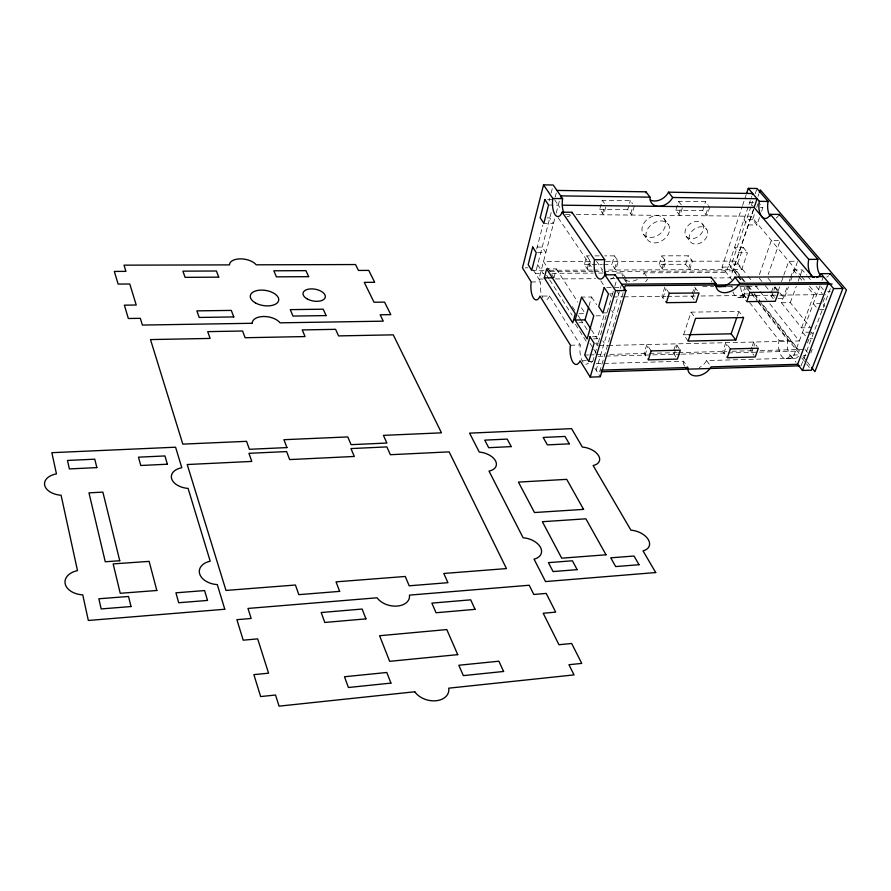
<?xml version="1.0" encoding="UTF-8"?>
<svg xmlns="http://www.w3.org/2000/svg" width="891" height="891" viewBox="0 0 891 891"><rect width="100%" height="100%" fill="white"/><g stroke="black" fill="none" stroke-linecap="round" stroke-linejoin="round"><path stroke-width="0.67" stroke-dasharray="4.46 3.34" d="M536.694 249.101L542.886 225.067M549.079 201.032L549.769 198.359M551.15 193.024L552.52 187.678M551.184 212.604L535.391 273.392L543.644 273.359M555.227 197.011L556.251 193.057M554.681 218.896L538.932 279.05L543.076 279.017M556.218 213.016L560.361 197.201M553.935 277.792L556.318 268.882L546.651 268.915M586.79 255.873L590.544 261.419L588.105 270.118L584.373 264.549L586.79 255.873L589.541 255.873M605.791 207.013L603.619 214.787L599.732 209.352L602.249 200.297L630.338 200.675L632.588 203.694M587.169 268.714L589.597 260.027M602.639 213.428L604.454 206.946M589.029 305.891L591.557 296.993L581.556 297.104M614.378 255.862L618.231 261.364L615.714 269.995L611.883 264.471L614.378 255.862L604.722 255.862M634.336 206.055L631.719 215.065L627.732 209.663L629.224 204.529M629.592 203.248L630.338 200.675M614.757 268.614L617.263 259.983M630.717 213.717L632.955 205.988M593.417 338.825L597.182 338.747L603.909 315.715L593.785 315.871M595.11 353.471L597.003 347M598.05 343.425L597.393 345.697L595.89 343.358M598.384 342.278L610.959 299.343M612.006 295.79L613.398 291.034M614.79 286.278L617.24 277.892M621.573 284.184L596.168 370.244L600.334 370.121M599.688 371.803L623.277 292.371M659.128 264.337L661.746 255.828L688.309 255.817L692.407 261.219L689.69 269.695L685.625 264.271L659.128 264.337L663.116 269.806L665.755 261.275L661.746 255.828M682.306 207.915L679.933 215.544L675.79 210.198L678.53 201.321L705.538 201.689L707.933 204.652M662.113 268.436L664.753 259.905M678.897 214.196L680.869 207.848M645.095 355.097L647.902 346.131M663.004 297.973L665.945 288.584M685.625 264.271L688.309 255.817M709.804 206.968L706.964 215.8L702.732 210.499L705.538 201.689M688.676 268.325L691.383 259.86M705.906 214.475L708.735 205.643M692.173 293.763L694.445 286.779L698.355 292.036M674.108 354.34L675.768 349.25M676.18 347.98L677.004 345.441M692.563 297.639L694.078 292.983M694.457 291.814L695.593 288.316M688.097 341.086L683.631 334.804L691.037 312.151L738.906 311.427L743.606 317.575M732.48 280.531L722.044 267.122L742.158 206.734M742.593 205.42L746.101 194.917M748.15 207.002L726.198 272.446L644.07 272.858A12.663 9.389 -35.5 0 1 641.687 276.199M748.997 204.462L750.278 200.642M751.38 197.356L751.748 196.254M737.102 275.43L730.553 267.088L750.823 206.835M751.269 205.531L753.029 200.286M755.234 193.748L756.994 188.502M753.396 209.697L730.375 277.825L713.903 277.936M753.63 209.463L733.716 268.403L740.555 277.101M758.052 196.376L758.943 193.748M741.769 269.472L737.536 264.126L743.205 247.397L734.607 247.375L738.862 252.699L747.493 252.71L741.769 269.472L607.428 270.04M759.488 217.538L756.949 224.977L752.572 219.732L755.089 212.303M756.771 207.347L758.029 203.638M761.605 211.334L762.874 207.614L759.332 203.449M723.871 353.048L726.911 344.26M743.217 297.059L746.391 287.86M737.236 316.238L738.906 311.427M759.388 274.673L771.35 240.403L780.193 240.436L768.165 274.551M751.904 347.045L750.578 350.776L754.053 355.409M752.349 345.797L753.686 342.055L757.183 346.677M751.737 352.324L753.508 347.334M753.953 346.087L754.844 343.592M771.573 296.736L773.433 291.513M773.9 290.21L774.825 287.604M778.233 290.666L779.625 286.779M781.485 281.612L783.334 276.433M783.802 275.141L788.769 261.286L797.723 261.275M781.429 302.751L790.317 302.639L810.587 327.688L801.566 327.866L781.429 302.751L787.366 286.334M789.192 281.278L790.105 278.749M790.562 277.491L793.313 269.906L802.29 269.873L806.611 275.029M777.977 298.396L784.303 298.318L788.468 286.813M790.785 280.431L797.256 262.544M790.317 302.639L796.309 286.256M798.147 281.211L799.984 276.177M800.452 274.918L802.29 269.873M801.566 327.866L813.951 294.721L807.068 286.445M820.032 285.699L792.879 358.171L706.63 360.577A13.543 9.467 -34.7 0 1 699.257 367.627M821.981 280.509L823.44 276.622M807.491 342.935L808.861 339.326M810.654 334.582L811.59 332.12L814.029 335.15M822.883 302.261L825.79 294.576M801.087 365.778L831.593 285.343M810.821 353.003L812.236 349.294M596.257 363.651L683.497 361.223L687.897 367.538M786.107 358.605L795.006 358.36M582.614 360.744L586.345 360.643M749.643 302.595L779.068 340.418A13.031 7.05 89.1 0 0 781.652 356.244A13.031 7.05 89.1 0 0 790.506 355.13L799.45 354.885M588.784 361.501L592.548 361.401M803.459 355.654L806.021 355.587M584.73 355.019L588.483 354.93M589.731 354.896L594.731 354.763L592.103 363.762L590.755 361.623M596.101 354.729L604.321 354.518M609.8 354.384L648.169 353.393M649.55 353.359L677.16 352.658M678.541 352.624L726.711 351.388M732.012 351.254L754.71 350.675M760.223 350.531L803.771 349.417M598.251 356.311L680.145 354.184M681.537 354.15L799.528 351.076L761.994 303.374M570.452 345.229L580.319 344.995A13.721 5.936 88.7 0 0 581.823 360.142A13.721 5.936 88.7 0 0 588.428 363.094M779.068 340.418L787.934 340.217A12.997 7.095 89.1 0 0 790.05 355.331A12.997 7.095 89.1 0 0 798.525 356.244M598.763 345.663L607.005 345.474M608.375 345.441L799.316 340.986L767.663 301.058M595.366 343.191L597.894 343.135M810.019 338.324L812.603 338.268M592.515 336.72L600.066 336.564M683.631 334.804L688.799 334.704M810.298 332.143L802.568 332.31L806.622 337.366M578.95 322.754L582.658 322.687M602.929 312.919L606.76 312.852M819.575 309.656L824.788 309.578M579.027 313.721L585.242 313.632M821.101 303.553L813.305 303.664L816.613 307.673M738.917 297.538L746.302 297.46M609.756 293.874L612.317 293.852M827.694 291.647L830.312 291.613M542.73 296.079L549.58 296.012L580.319 344.995M733.026 291.936A12.463 6.415 -89.7 0 0 742.927 293.952L750.333 293.874M613.008 296.959L622.519 296.848M623.878 296.837L665.922 296.369M667.259 296.358L695.526 296.046M700.994 295.99L778.534 295.133M779.892 295.121L823.061 294.62M606.76 287.537L611.883 287.492M614.434 287.47L621.25 287.414M702.676 286.713L713.646 286.612M727.368 286.501L734.229 286.434M739.719 286.39L757.383 286.234M555.505 278.939L595.556 278.683M610.747 278.582L614.89 278.56M531.214 281.957L540.714 281.89A13.098 5.379 89.7 0 0 542.819 297.616M550.048 271.688L593.161 271.499M594.553 271.488L602.895 271.454M604.287 271.443L736.4 270.842L741.512 277.346M551.908 273.314L593.194 273.103M598.696 273.08L602.828 273.058M616.583 272.991L622.096 272.969L625.939 278.493M584.373 264.549L602.26 264.504M603.63 264.493L611.883 264.471M737.536 264.126L728.983 264.148L737.436 274.918M525.144 267.812L527.84 267.812M722.044 267.122L730.553 267.088M531.704 270.352L543.978 270.296M549.491 270.274L592.248 270.096M593.629 270.096L601.915 270.062M590.544 261.419L543.521 261.52L553.99 277.892M605.769 261.397L736.022 261.13L747.137 275.163M537.641 252.665L545.838 252.665L542.229 247.074L534.054 247.052M595.065 255.873L599.197 255.873M547.052 217.894L549.792 217.927L553.489 223.452L543.833 223.374M752.572 219.732L743.907 219.654L748.251 224.911L756.949 224.977M565.417 214.419L570.875 214.475M576.332 214.519L751.18 216.235L800.731 275.62M548.566 205.019L558.278 205.13M760.379 207.581L762.874 207.614M599.732 209.352L627.732 209.663M675.79 210.198L702.732 210.499M547.631 199.562L551.774 199.617M753.463 202.335L749.732 202.279L753.251 206.467M820.867 286.69L823.384 289.675M807.48 276.054L810.944 280.186M816.134 286.367L822.193 293.585M801.61 276.689L805.152 280.921M809.574 286.223L816.657 294.709M823.228 304.533L824.899 306.537M793.313 269.906L799.327 277.146M800.196 278.181L801.911 280.253M743.205 247.397L747.493 252.71M768.098 278.237L770.659 281.411M774.925 286.69L784.303 298.318M777.264 290.633L773.611 286.1L770.359 295.222L773.989 299.766M759.344 278.293L761.883 281.467M765.28 285.71L771.216 293.128M772.063 294.186L774.602 297.36M747.995 276.243L752.271 281.634M755.691 285.955L759.11 290.266M759.967 291.346L766.806 299.977M805.052 349.383L807.469 352.435M702.498 224.02A10.224 7.529 -38.2 0 1 693.866 238.465A10.224 7.529 -38.2 0 1 686.426 227.751A10.224 7.529 -38.2 0 1 702.498 224.02L706.697 229.343A10.269 7.529 -38.1 0 1 698.009 243.833A10.269 7.529 -38.1 0 1 690.57 233.108A10.269 7.529 -38.1 0 1 706.697 229.343M742.37 278.438L744.932 281.69M748.34 286.022L753.463 292.526M754.309 293.618L761.137 302.283M741.412 278.192L743.974 281.445M747.393 285.799L750.812 290.143M754.232 294.498L760.212 302.105M761.07 303.196L799.539 352.112M802.958 356.467L806.377 360.81M807.224 361.902L810.643 366.246M738.283 275.998L742.537 281.411M745.934 285.744L750.189 291.157M751.035 292.237L756.982 299.822M757.84 300.902L800.886 355.721M737.893 276.444L741.056 280.476A12.441 6.46 -89.7 0 0 740.878 281.433M751.558 293.863L757.484 301.403M758.33 302.483L787.934 340.217M801.833 357.937L805.82 363.016M806.622 364.04L809.841 368.15M678.53 201.321L681.648 205.309M749.988 292.437L745.199 286.345L742.036 295.534L746.781 301.648M742.927 293.952L746.29 298.273M790.506 355.13L796.053 362.258M686.059 236.182L690.191 241.561M664.151 218.863A12.908 9.656 -37.4 0 1 653.448 237.151A12.908 9.656 -37.4 0 1 643.692 223.552A12.908 9.656 -37.4 0 1 664.151 218.863L668.239 224.231A12.964 9.667 -37.3 0 1 657.458 242.564A12.964 9.667 -37.3 0 1 647.701 228.965A12.964 9.667 -37.3 0 1 668.239 224.231M691.416 296.09L694.846 300.735M730.353 348.927L725.764 342.701L722.735 351.488L727.29 357.725M643.436 234.266L647.423 239.69M691.037 312.151L694.813 317.341M602.249 200.297L604.443 203.337M669.319 293.262L664.831 287.036L661.89 296.413L666.357 302.673M644.07 272.858L646.42 276.154M706.63 360.577L710.361 365.811M679.209 348.593L675.913 343.87L673.017 352.758L676.302 357.503M623.232 277.825L627.064 283.349M554.547 199.651L559.838 207.425M596.502 261.163L602.739 270.318M617.307 291.68L618.744 293.785M651.143 350.909L646.833 344.55L644.026 353.504L648.303 359.886M558.2 217.772L592.292 268.28M600.812 280.899L604.677 286.646M610.101 294.676L611.66 296.97M611.727 310.647L613.142 312.763M591.557 296.993L596.647 304.7M556.318 268.882L577.825 302.149M581.533 307.885L584.496 312.485M602.828 340.852L604.209 342.99M591.468 329.859L597.182 338.747M572.345 306.571L575.296 311.182M577.936 315.303L580.186 318.811M580.453 319.234L587.659 330.505M546.729 275.241L548.967 278.772M549.714 279.941L572.111 315.191M590.042 343.391L593.027 348.091M593.774 349.261L597.505 355.141M537.652 264.683L543.454 273.827M575.408 324.268L586.556 341.866M533.275 270.029L540.714 281.89M594.809 368.083L600.278 376.793M637.265 279.574A12.663 9.389 -35.5 0 1 624.936 279.651M622.497 276.31A12.663 9.389 -35.5 0 1 622.096 272.969M647.512 279.206A12.719 9.4 -35.5 0 1 645.585 281.712M626.663 282.625A12.719 9.4 -35.5 0 1 625.905 279.351M684.544 366.168A13.543 9.467 -34.7 0 1 683.497 361.223M711.798 281.868A14.089 10.068 -37.5 0 1 711.486 281.01M746.391 297.427A12.441 6.46 -89.7 0 1 740.633 286.768M732.168 287.927A12.463 6.415 -89.7 0 1 732.023 285.744M778.355 215.878A12.897 6.838 -87.8 0 1 776.172 217.972M828.541 275.731A13.465 7.551 -88.8 0 1 826.681 277.134M549.58 296.012A13.098 5.379 89.7 0 1 544.835 299.599M570.418 215.099A13.599 5.714 -89 0 1 566.954 216.535M613.81 277.012A14.245 6.337 -89.8 0 1 610.591 279.028"/><path stroke-width="1.34" d="M543.543 184.849L522.46 267.823L531.214 281.957A13.131 5.324 89.6 0 0 533.319 297.75A13.131 5.324 89.6 0 0 539.991 296.113L570.452 345.229A13.755 5.881 88.7 0 0 572.746 361.935A13.755 5.881 88.7 0 0 580.119 360.822L590.221 377.105L600.278 376.793L625.961 290.544L615.091 274.773L604.844 274.829A14.278 6.282 -89.8 0 1 596.97 276.823A14.278 6.282 -89.8 0 1 594.542 259.715L562.154 212.169A13.632 5.658 -89 0 1 555.048 214.642A13.632 5.658 -89 0 1 552.832 198.493L543.543 184.849L553.211 185.016L562.6 198.626A13.599 5.714 -89 0 0 563.769 212.726M544.301 277.847L546.651 268.915L575.308 313.777L572.757 322.865L544.301 277.847L552.554 277.803M575.118 320.036L581.556 297.104L593.785 315.871L587.136 338.959L575.118 320.036L585.042 319.869L590.755 328.757M585.042 319.869L588.661 307.161M590.221 377.105L615.614 290.633L604.844 274.829M624.056 289.72L625.237 285.744L832.083 284.051M746.535 193.603L748.284 188.357L756.994 188.502L768.109 201.455A12.897 6.838 -87.8 0 0 770.18 216.157M752.305 194.617L752.672 193.514L668.506 192.178A13.142 9.957 -38.7 0 1 650.296 200.018M812.904 277.246L754.131 207.503L757.105 198.715L672.66 197.49A13.198 9.957 -38.6 0 1 658.638 206.344A13.198 9.957 -38.6 0 1 650.04 197.167L645.964 191.821L556.942 190.418M759.388 192.445L760.268 189.828L846.45 289.976L814.92 371.681L811.501 367.337M735.788 340.006L688.097 341.086L695.57 318.377L743.606 317.575L735.788 340.006L731.166 333.813L736.801 317.519M816.891 277.469A13.499 7.507 -88.9 0 0 820.923 273.66L830.078 273.615L842.853 288.495L811.456 370.199L802.457 370.478L797.645 364.296L828.507 282.57L739.719 283.26A14.156 10.079 -37.4 0 1 724.65 292.705A14.156 10.079 -37.4 0 1 715.885 283.449L711.196 277.313L617.24 277.892M802.457 370.478L833.62 288.584L820.923 273.66M601.726 370.088L687.897 367.538A13.61 9.467 -34.7 0 0 696.562 375.924A13.61 9.467 -34.7 0 0 711.107 366.858L797.645 364.296M601.08 371.759L799.706 365.811M688.799 334.704L731.166 333.813M615.614 290.633L625.961 290.544M833.62 288.584L842.853 288.495M621.573 284.184L715.885 283.449M716.397 286.59L725.998 286.512M714.705 285.209A14.089 10.068 -37.5 0 0 734.952 277.168L823.44 276.622M594.542 259.715L604.699 259.693A14.245 6.337 -89.8 0 0 605.958 274.562M748.284 188.357L759.332 201.333A12.931 6.794 -87.8 0 0 761.838 216.647A12.931 6.794 -87.8 0 0 770.392 214.33L808.75 259.37L817.838 259.359A13.465 7.551 -88.8 0 0 820.088 274.874M562.154 212.169L572 212.27L604.699 259.693M770.392 214.33L779.246 214.419L817.838 259.359M562.388 205.186L754.131 207.503M552.832 198.493L562.6 198.626M759.332 201.333L768.109 201.455M560.706 195.875L650.04 197.167M668.506 192.178L672.66 197.49M734.952 277.168L739.719 283.26M604.298 272.601L605.858 274.896M645.919 192.746A13.142 9.957 -38.7 0 1 645.964 191.821M686.293 368.005A13.543 9.467 -34.7 0 1 685.625 367.46M711.129 278.259A14.089 10.068 -37.5 0 1 711.196 277.313M830.078 273.615A13.465 7.551 -88.8 0 1 829.61 274.372M814.251 277.502A13.499 7.507 -88.9 0 1 808.75 259.37M779.246 214.419A12.897 6.838 -87.8 0 1 778.823 215.177M615.091 274.773A14.245 6.337 -89.8 0 1 614.701 275.586M572 212.27A13.599 5.714 -89 0 1 571.654 213.072M532.695 247.052L528.174 264.705L531.704 270.352L536.271 252.665L532.695 247.052M544.858 199.517L540.169 217.838L543.833 223.374L548.566 205.019L544.858 199.517M589.987 336.776L584.73 355.019L588.784 361.501L594.108 343.224L589.987 336.776M604.198 287.559L598.719 306.537L602.929 312.919L608.475 293.885L604.198 287.559M651.143 350.909L648.303 359.886L677.405 359.084L680.323 350.174L651.143 350.909M669.319 293.262L666.357 302.673L695.994 302.294L699.045 292.961L669.319 293.262M730.353 348.927L727.29 357.725L755.223 356.968L758.364 348.225L730.353 348.927M749.988 292.437L746.781 301.648L775.215 301.292L778.489 292.148L749.988 292.437M414.783 691.772L279.072 706.151L275.531 695.025L260.651 696.562L253.879 674.632L268.581 673.184L257.666 638.88L243.221 640.183L236.883 619.679L251.162 618.465L247.976 608.442L377.082 597.794A17.452 11.639 12.6 0 0 397.241 606.058A17.452 11.639 12.6 0 0 409.459 595.121L529.198 585.242L533.809 594.475L546.205 593.417L555.706 612.128L543.209 613.253L558.958 644.728L571.654 643.48L581.767 663.394L568.948 664.719L574.049 674.899L448.741 688.175A18.455 13.053 14.7 0 1 436.211 700.738A18.455 13.053 14.7 0 1 414.783 691.772M390.937 683.107L348.392 687.496L344.494 676.748L386.805 672.482L390.937 683.107M503.593 671.469L463.342 675.623L458.832 665.243L498.882 661.211L503.593 671.469M457.729 654.651L389.657 661.322L379.588 635.728L446.792 629.569L457.729 654.651M365.945 618.866L324.803 622.464L321.194 612.518L362.125 609.043L365.945 618.866M475.07 609.344L436.055 612.752L431.879 603.118L470.704 599.832L475.07 609.344M655.709 572.545L545.526 581.567L534.054 559.136A16.461 10.369 16.3 0 0 540.592 547.564A16.461 10.369 16.3 0 0 523.117 537.774L489.003 471.105A15.526 9.244 14.4 0 0 495.585 460.992A15.526 9.244 14.4 0 0 479.258 452.06L469.579 433.137L571.577 428.649L582.324 447.037A15.158 8.765 16.8 0 1 598.607 455.713A15.158 8.765 16.8 0 1 593.128 465.525L630.928 530.167A16.083 9.779 18.9 0 1 648.336 539.668A16.083 9.779 18.9 0 1 643.024 550.85L655.709 572.545M224.788 609.255L88.332 620.47L82.763 594.887A18.789 12.452 2.4 0 1 65.177 583.828A18.789 12.452 2.4 0 1 77.484 570.596L61.1 495.251A17.697 10.915 3.1 0 1 44.695 485.283A17.697 10.915 3.1 0 1 56.456 473.878L51.845 452.684L175.583 447.204L181.809 467.73A16.929 10.469 6.5 0 0 171.651 478.745A16.929 10.469 6.5 0 0 188.09 488.413L210.198 561.185A17.943 11.906 6.8 0 0 199.684 573.915A17.943 11.906 6.8 0 0 217.304 584.607L224.788 609.255M131.01 606.548L101.162 608.932L98.856 598.774L128.538 596.48L131.01 606.548M207.503 600.445L178.679 602.739L175.928 592.805L204.596 590.577L207.503 600.445M339.638 591.379L298.83 594.653L295.433 585.019L225.991 590.432L187.21 464.534L251.808 461.415L248.945 453.319L286.612 451.57L289.653 459.578L354.306 456.459L350.965 448.574L386.872 446.903L390.381 454.711L449.142 451.871L506.456 568.581L443.785 573.47L447.939 582.692L409.203 585.799L405.238 576.466L336.03 581.856L339.638 591.379M577.145 569.639L553.055 571.554L548.422 562.644L572.401 560.784L577.145 569.639M639.025 564.716L615.681 566.576L610.769 557.822L634.013 556.029L639.025 564.716M606.025 554.792L561.698 558.178L542.374 521.714L585.888 518.807L606.025 554.792M156.838 590.488L120.24 593.295L113.157 563.892L149.131 561.375L156.838 590.488M119.75 560.74L105.261 561.753L88.977 492.868L102.877 492.122L119.75 560.74M583.572 509.374L534.5 512.537L518.428 482.098L566.721 479.358L583.572 509.374M511.234 446.614L488.68 447.694L484.749 440.132L507.213 439.096L511.234 446.614M569.282 443.841L547.375 444.887L543.187 437.448L565.017 436.445L569.282 443.841M96.852 467.608L69.387 468.922L67.46 460.447L94.78 459.188L96.852 467.608M167.374 464.211L140.767 465.492L138.473 457.172L164.935 455.947L167.374 464.211M286.935 447.583L249.391 449.298L246.573 441.335L182.822 444.119L150.49 339.582L210.12 338.424L207.714 331.63L242.575 331.007L245.136 337.734L305.067 336.564L302.238 329.926L335.595 329.325L338.569 335.907L393.243 334.838L441.479 432.837L383.42 435.365L386.872 443.039L351.076 444.665L347.78 436.924L283.928 439.709L286.935 447.583M252.287 323.277L142.382 325.07L140.31 318.321L128.337 318.499L124.372 305.168L136.234 305.023L129.785 283.995L118.102 284.073L114.338 271.421L125.921 271.376L124.016 265.162L229.51 264.883A14.078 7.306 8.9 0 1 240.459 258.869A14.078 7.306 8.9 0 1 256.185 264.816L355.554 264.549L358.438 270.441L368.774 270.396L374.699 282.302L364.274 282.369L374.02 302.249L384.578 302.127L390.804 314.634L380.156 314.79L383.275 321.161L280.041 322.832A14.69 8.008 9.2 0 0 263.547 316.505A14.69 8.008 9.2 0 0 252.287 323.277M233.776 316.94L199.194 317.452L196.878 310.87L231.304 310.413L233.776 316.94M326.095 315.592L292.983 316.071L290.266 309.634L323.233 309.199L326.095 315.592M218.74 277.157L185.094 277.335L182.922 271.142L216.413 271.009L218.74 277.157M308.642 276.667L276.388 276.845L273.827 270.786L305.947 270.652L308.642 276.667M307.473 299.086A11.305 5.981 10.3 0 0 325.271 297.271A11.305 5.981 10.3 0 0 309.79 288.974A11.305 5.981 10.3 0 0 307.473 299.086M255.706 303.063A14.367 7.663 9.2 0 0 278.593 300.724A14.367 7.663 9.2 0 0 259.203 290.21A14.367 7.663 9.2 0 0 255.706 303.063"/></g></svg>
